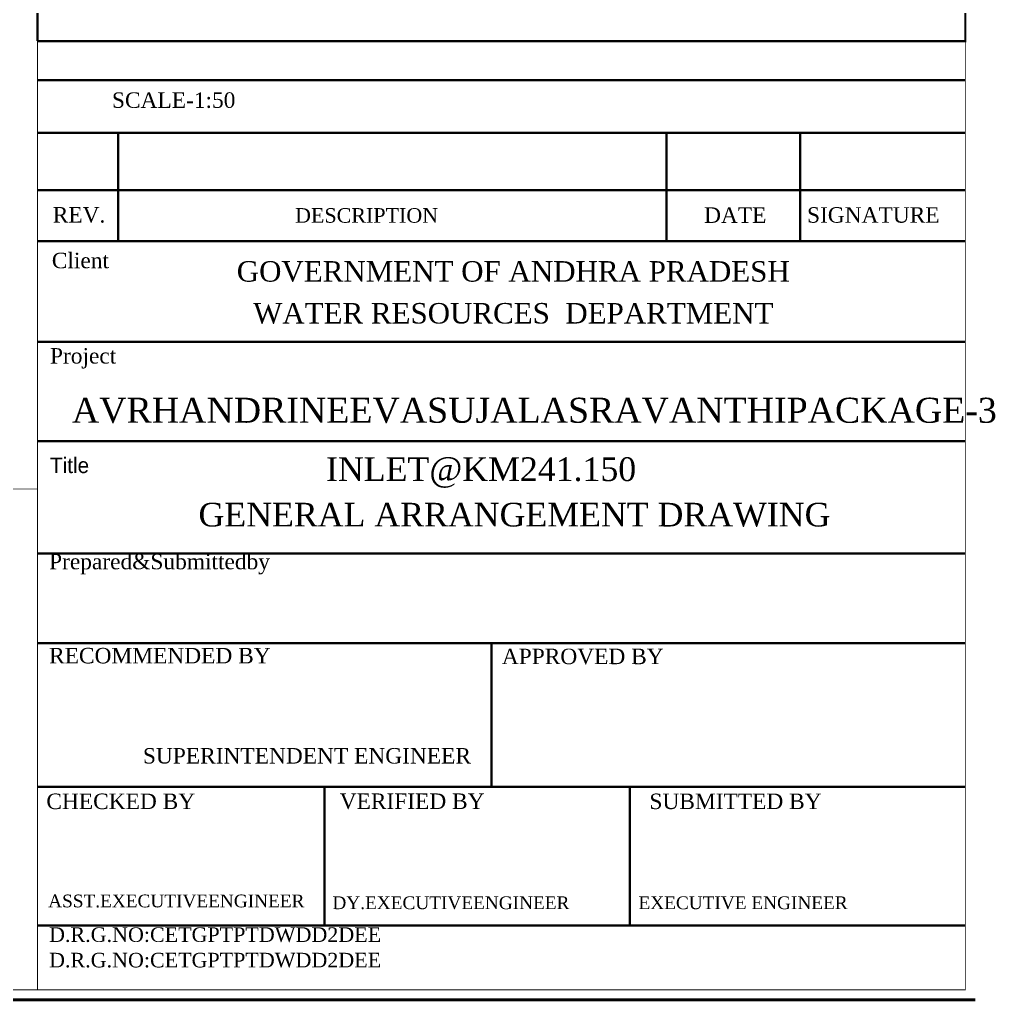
# Model space of a CAD drawing. Header units: millimetres. Extents: x 5 to 839, y 41 to 552.
# Drawn here: x 730.1 to 837.2, y 40.5 to 148.3 of the extents above; entities that cross this region are included whole.
import ezdxf

# ---------------------------------------------------------------- set-up
doc = ezdxf.new("R2010")
doc.units = ezdxf.units.MM
doc.layers.add('P', color=7, linetype='Continuous')
doc.layers.add('T', color=7, linetype='Continuous')

msp = doc.modelspace()

# ---------------------------------------------------------------- linework, layer by layer
at = {"layer": 'P'}
for points, const_width in [([(6.738, 41.769), (833.878, 41.769), (833.878, 551.886), (6.738, 551.886), (833.878, 551.886)], 0.085), ([(732.032, 41.769), (732.032, 551.886)], 0.085), ([(833.878, 204.47), (833.878, 145.962), (732.032, 145.962)], 0.254), ([(732.032, 145.962), (732.032, 204.47)], 0.254), ([(732.032, 141.676), (833.878, 141.676)], 0.254), ([(833.878, 141.676), (732.032, 141.676)], 0.254), ([(732.032, 141.676), (732.032, 41.769)], 0.085), ([(833.878, 135.89), (732.032, 135.89)], 0.254), ([(833.878, 135.89), (732.032, 135.89)], 0.254), ([(740.886, 135.89), (740.886, 123.984)], 0.254), ([(801.07, 135.89), (801.07, 123.984)], 0.254), ([(815.763, 135.89), (815.763, 123.984)], 0.254), ([(833.878, 129.611), (732.032, 129.611)], 0.254), ([(732.032, 123.984), (833.878, 123.984)], 0.254), ([(833.878, 123.984), (732.032, 123.984)], 0.254), ([(732.032, 112.942), (833.878, 112.942)], 0.254), ([(732.032, 102.023), (833.878, 102.023)], 0.254), ([(621.418, 96.767), (732.032, 96.767)], 0.085), ([(732.032, 89.694), (833.878, 89.694)], 0.254), ([(732.032, 79.834), (833.878, 79.834)], 0.254), ([(781.861, 64.082), (781.861, 79.834)], 0.254), ([(732.032, 64.082), (833.878, 64.082)], 0.254), ([(763.535, 64.082), (763.535, 48.842)], 0.254), ([(797.066, 64.082), (797.066, 48.842)], 0.254), ([(732.032, 48.842), (833.878, 48.842)], 0.254), ([(834.99, 40.675), (5.644, 40.675)], 0.339)]:
    msp.add_lwpolyline(points, dxfattribs=dict(at, const_width=const_width))

# ---------------------------------------------------------------- texts
at = {"layer": 'T', "attachment_point": 7}
for s, insert, char_height in [('{\\fTimes New Roman|b0|i0|c0|p18;SCALE-1:50}', (740.2, 138.6), 1.7), ('{\\fTimes New Roman|b0|i0|c0|p18;REV.}', (733.7, 126), 1.7), ('{\\fTimes New Roman|b0|i0|c0|p18;DESCRIPTION}', (760.3, 126), 1.6), ('{\\fTimes New Roman|b0|i0|c0|p18;DATE}', (805.2, 126), 1.7), ('{\\fTimes New Roman|b0|i0|c0|p18;SIGNATURE}', (816.5, 126), 1.7), ('{\\fTimes New Roman|b0|i0|c0|p18;Client}', (733.6, 121), 1.7), ('{\\fTimes New Roman|b0|i0|c0|p18;GOVERNMENT OF ANDHRA PRADESH}', (753.9, 119.5), 2.25), ('{\\fTimes New Roman|b0|i0|c0|p18;WATER RESOURCES  DEPARTMENT}', (755.7, 114.9), 2.25), ('{\\fTimes New Roman|b0|i0|c0|p18;Project}', (733.4, 110), 1.7), ('{\\fTimes New Roman|b0|i0|c0|p18;AVRHANDRINEEVASUJALASRAVANTHIPACKAGE-3}', (735.803, 103.987), 2.75), ('{\\fFreestyle Script|b0|i0|c0|p18;Title}', (733.4, 98.5), 1.7), ('{\\fTimes New Roman|b0|i0|c0|p18;INLET@KM241.150}', (763.7, 96.9), 2.6), ('{\\fTimes New Roman|b0|i0|c0|p18;GENERAL ARRANGEMENT DRAWING}', (749.7, 92.6), 2.6), ('{\\fTimes New Roman|b0|i0|c0|p18;Prepared&Submittedby}', (733.3, 87.4), 1.7), ('{\\fTimes New Roman|b0|i0|c0|p18;RECOMMENDED BY}', (733.3, 77.6), 1.7), ('{\\fTimes New Roman|b0|i0|c0|p18;APPROVED BY}', (783, 77.5), 1.7), ('{\\fTimes New Roman|b0|i0|c0|p18;SUPERINTENDENT ENGINEER}', (743.6, 66.6), 1.7), ('{\\fTimes New Roman|b0|i0|c0|p18;CHECKED BY}', (733, 61.6), 1.7), ('{\\fTimes New Roman|b0|i0|c0|p18;VERIFIED BY}', (765.2, 61.6), 1.7), ('{\\fTimes New Roman|b0|i0|c0|p18;SUBMITTED BY}', (799.2, 61.6), 1.7), ('{\\fTimes New Roman|b0|i0|c0|p18;ASST.EXECUTIVEENGINEER}', (733.2, 50.8), 1.4), ('{\\fTimes New Roman|b0|i0|c0|p18;DY.EXECUTIVEENGINEER}', (764.4, 50.6), 1.4), ('{\\fTimes New Roman|b0|i0|c0|p18;EXECUTIVE ENGINEER}', (798, 50.6), 1.4), ('{\\fTimes New Roman|b0|i0|c0|p18;D.R.G.NO:CETGPTPTDWDD2DEE}', (733.3, 47), 1.6), ('{\\fTimes New Roman|b0|i0|c0|p18;D.R.G.NO:CETGPTPTDWDD2DEE}', (733.3, 44.2), 1.6)]:
    msp.add_mtext(s, dxfattribs=dict(at, insert=insert, char_height=char_height))

doc.saveas('drawing.dxf')
